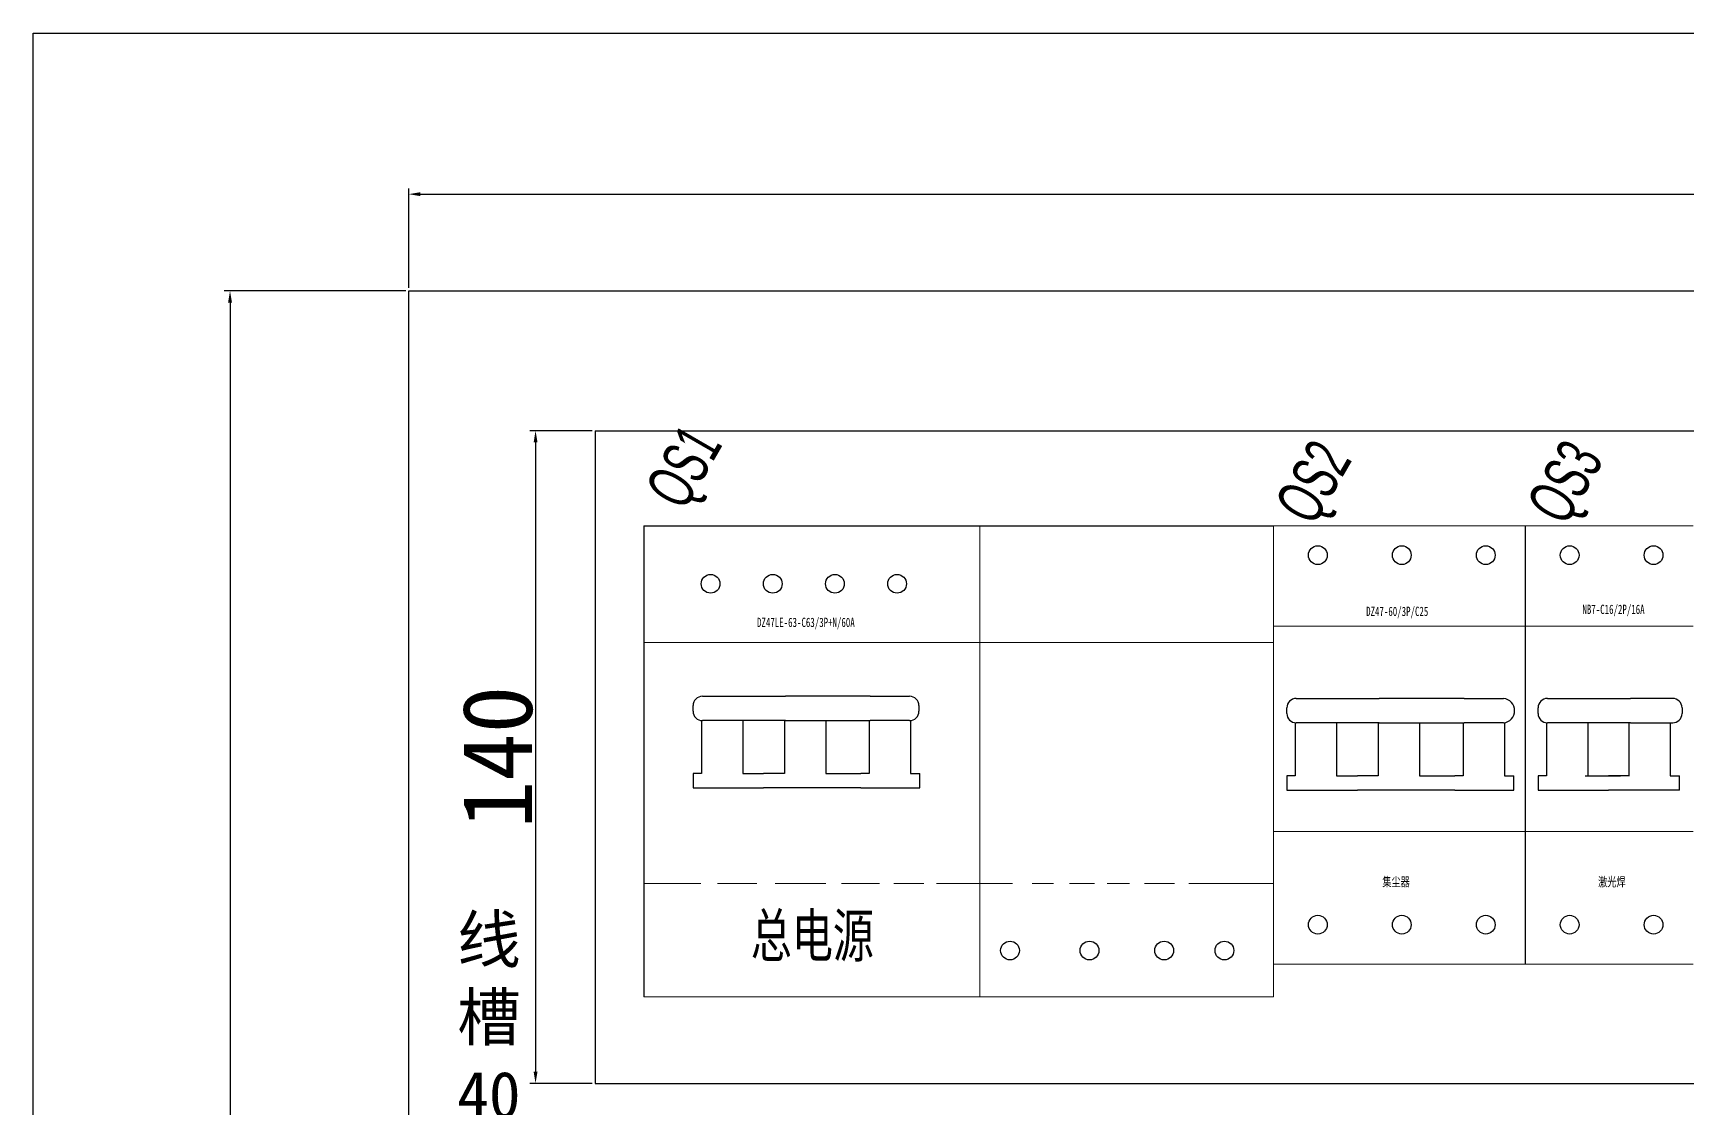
# Model space of a CAD drawing. Header units: millimetres. Extents: x 336 to 12810, y -1577 to 4105.
# Drawn here: x 6148.3 to 6502.8, y 1717.8 to 1948.1 of the extents above; entities that cross this region are included whole.
import ezdxf

# ---------------------------------------------------------------- set-up
doc = ezdxf.new("R2010")
doc.units = ezdxf.units.MM
doc.layers.add('TEXT', color=2, linetype='Continuous')
doc.layers.add('细实线层', color=7, linetype='Continuous')
doc.styles.add('ST', font='', dxfattribs={"width": 0.8, "height": 300})
doc.styles.get("Standard").update_dxf_attribs({"font": ''})
doc.styles.add('宋', font='', dxfattribs={"width": 0.7})
doc.styles.add('样式 8', font='arial.ttf', dxfattribs={"width": 0.6, "height": 2.5})
doc.styles.get('ST').set_extended_font_data('SimSun')
doc.styles.get('Standard').set_extended_font_data('SimSun')
doc.styles.get('宋').set_extended_font_data('SimSun')
doc.dimstyles.new('ISO-25', dxfattribs={"dimtxt": 2.5, "dimasz": 2.5, "dimexe": 1.25, "dimexo": 0.625, "dimtad": 1, "dimtxsty": 'Standard', "dimcen": 2.5, "dimadec": 0, "dimazin": 0, "dimtfac": 1, "dimtmove": 0, "dimatfit": 3, "dimfxl": 1, "dimarcsym": 0})

# ---------------------------------------------------------------- blocks, each defined once
blk = doc.blocks.new('*D281')
at = {"color": 0, "lineweight": -2}
for p, q in [((6228.84, 1893.42), (6228.84, 1914.79)), ((7828.84, 1893.42), (7828.84, 1914.79)), ((6231.34, 1913.54), (7826.34, 1913.54))]:
    blk.add_line(p, q, dxfattribs=at)
at = {"color": 0}
for points in [[(6231.34, 1913.96), (6231.34, 1913.12), (6228.84, 1913.54)], [(7826.34, 1913.12), (7826.34, 1913.96), (7828.84, 1913.54)]]:
    blk.add_solid(points, dxfattribs=at)
at = {"layer": 'Defpoints', "color": 0}
for p in [(7828.84, 1913.54), (6228.84, 1892.79), (7828.84, 1892.79)]:
    blk.add_point(p, dxfattribs=at)
at = {"color": 0, "insert": (7028.84, 1921.67), "char_height": 2.5, "attachment_point": 5}
blk.add_mtext('{\\H6x;1600}', dxfattribs=at)
blk = doc.blocks.new('*D868')
at = {"color": 0, "lineweight": -2}
for p, q in [((6228.21, 1892.79), (6189.28, 1892.79)), ((6190.53, 1890.29), (6190.53, 1405.29)), ((6228.21, 1402.79), (6189.28, 1402.79))]:
    blk.add_line(p, q, dxfattribs=at)
at = {"color": 0}
for points in [[(6190.95, 1890.29), (6190.11, 1890.29), (6190.53, 1892.79)], [(6190.11, 1405.29), (6190.95, 1405.29), (6190.53, 1402.79)]]:
    blk.add_solid(points, dxfattribs=at)
at = {"layer": 'Defpoints', "color": 0}
for p in [(6228.84, 1892.79), (6190.53, 1402.79), (6228.84, 1402.79)]:
    blk.add_point(p, dxfattribs=at)
at = {"color": 0, "insert": (6182.4, 1647.79), "char_height": 2.5, "attachment_point": 5, "rotation": 90}
blk.add_mtext('{\\H6x;490}', dxfattribs=at)
blk = doc.blocks.new('*D889')
at = {"color": 0, "lineweight": -2}
for p, q in [((6268.21, 1862.79), (6254.8, 1862.79)), ((6256.05, 1860.29), (6256.05, 1725.29)), ((6268.21, 1722.79), (6254.8, 1722.79))]:
    blk.add_line(p, q, dxfattribs=at)
at = {"color": 0}
for points in [[(6256.47, 1860.29), (6255.64, 1860.29), (6256.05, 1862.79)], [(6255.64, 1725.29), (6256.47, 1725.29), (6256.05, 1722.79)]]:
    blk.add_solid(points, dxfattribs=at)
at = {"layer": 'Defpoints', "color": 0}
for p in [(6268.84, 1862.79), (6256.05, 1722.79), (6268.84, 1722.79)]:
    blk.add_point(p, dxfattribs=at)
at = {"color": 0, "insert": (6247.93, 1792.79), "char_height": 2.5, "attachment_point": 5, "rotation": 90}
blk.add_mtext('{\\H6x;140}', dxfattribs=at)

msp = doc.modelspace()

# ---------------------------------------------------------------- linework, layer by layer
for p, q in [((6268.84, 1862.792), (7328.84, 1862.792)), ((6268.84, 1862.792), (6268.84, 1722.792)), ((6279.302, 1842.364), (6279.302, 1741.364)), ((6279.302, 1842.364), (6414.302, 1842.364)), ((6468.302, 1842.364), (6468.302, 1748.364)), ((6325.823, 1786.19), (6338.48, 1786.19)), ((6453.177, 1785.721), (6465.835, 1785.721)), ((6268.84, 1722.792), (7328.84, 1722.792))]:
    msp.add_line(p, q)
at = {"color": 0}
for p, q in [((6291.823, 1805.837), (6309.621, 1805.837)), ((6327.823, 1805.837), (6309.621, 1805.837)), ((6327.823, 1805.837), (6336.274, 1805.837)), ((6419.177, 1805.369), (6436.976, 1805.369)), ((6455.177, 1805.369), (6436.976, 1805.369)), ((6455.177, 1805.369), (6463.628, 1805.369)), ((6473.054, 1805.369), (6490.853, 1805.369)), ((6499.953, 1805.369), (6490.853, 1805.369)), ((6289.823, 1802.61), (6289.823, 1803.837)), ((6338.274, 1803.837), (6338.274, 1802.61)), ((6417.177, 1802.141), (6417.177, 1803.369)), ((6471.054, 1802.141), (6471.054, 1803.369)), ((6501.914, 1803.369), (6501.914, 1802.142)), ((6291.627, 1800.61), (6291.627, 1789.254)), ((6309.621, 1800.61), (6291.823, 1800.61)), ((6300.469, 1800.61), (6300.469, 1789.254)), ((6309.426, 1800.61), (6309.426, 1789.254)), ((6309.621, 1800.61), (6327.823, 1800.61)), ((6318.268, 1800.61), (6318.268, 1789.254)), ((6327.627, 1800.61), (6327.627, 1789.254)), ((6336.274, 1800.61), (6327.823, 1800.61)), ((6336.469, 1800.61), (6336.469, 1789.254)), ((6418.982, 1800.141), (6418.982, 1788.785)), ((6436.976, 1800.141), (6419.177, 1800.141)), ((6427.824, 1800.141), (6427.824, 1788.785)), ((6436.78, 1800.141), (6436.78, 1788.785)), ((6436.976, 1800.141), (6455.177, 1800.141)), ((6445.623, 1800.141), (6445.623, 1788.785)), ((6454.982, 1800.141), (6454.982, 1788.785)), ((6463.628, 1800.141), (6455.177, 1800.141)), ((6463.824, 1800.141), (6463.824, 1788.785)), ((6472.858, 1800.141), (6472.858, 1788.785)), ((6490.853, 1800.141), (6473.054, 1800.141)), ((6481.701, 1800.141), (6481.701, 1788.785)), ((6490.528, 1800.141), (6490.528, 1788.785)), ((6490.853, 1800.141), (6499.953, 1800.141)), ((6499.37, 1800.141), (6499.37, 1788.785)), ((6289.823, 1789.254), (6289.823, 1786.19)), ((6291.627, 1789.254), (6289.823, 1789.254)), ((6300.469, 1789.254), (6304.948, 1789.254)), ((6309.426, 1789.254), (6304.948, 1789.254)), ((6318.268, 1789.254), (6325.823, 1789.254)), ((6327.627, 1789.254), (6325.823, 1789.254)), ((6336.469, 1789.254), (6338.48, 1789.254)), ((6418.982, 1788.785), (6417.177, 1788.785)), ((6417.177, 1788.785), (6417.177, 1785.721)), ((6427.824, 1788.785), (6432.302, 1788.785)), ((6436.78, 1788.785), (6432.302, 1788.785)), ((6445.623, 1788.785), (6453.177, 1788.785)), ((6454.982, 1788.785), (6453.177, 1788.785)), ((6463.824, 1788.785), (6465.835, 1788.785)), ((6472.858, 1788.785), (6471.054, 1788.785)), ((6471.054, 1788.785), (6471.054, 1785.721)), ((6481.169, 1788.785), (6488.723, 1788.785)), ((6481.701, 1788.785), (6486.179, 1788.785)), ((6490.657, 1788.785), (6486.179, 1788.785)), ((6490.528, 1788.785), (6488.723, 1788.785)), ((6499.37, 1788.785), (6501.381, 1788.785)), ((6289.823, 1786.19), (6304.948, 1786.19)), ((6325.823, 1786.19), (6304.948, 1786.19)), ((6417.177, 1785.721), (6432.302, 1785.721)), ((6453.177, 1785.721), (6432.302, 1785.721)), ((6471.054, 1785.721), (6486.179, 1785.721)), ((6501.381, 1785.721), (6486.179, 1785.721))]:
    msp.add_line(p, q, dxfattribs=at)
at = {"color": 1}
msp.add_lwpolyline([(6148.29, 1948.1), (7905.608, 1948.1), (7905.608, 940.442), (6148.29, 940.442)], close=True, dxfattribs=at)
msp.add_lwpolyline([(6228.84, 1892.792), (7828.84, 1892.792), (7828.84, 1402.792), (6228.84, 1402.792)], close=True)
at = {"color": 0, "linetype": 'Continuous'}
for centre in [(6423.815, 1836.106), (6441.815, 1836.106), (6459.815, 1836.106), (6477.815, 1836.106), (6495.815, 1836.106), (6293.591, 1829.97), (6306.922, 1829.97), (6320.252, 1829.97), (6333.583, 1829.97), (6423.815, 1756.845), (6441.815, 1756.845), (6459.815, 1756.845), (6477.815, 1756.845), (6495.815, 1756.845), (6357.802, 1751.305), (6374.846, 1751.305), (6390.859, 1751.305), (6403.777, 1751.305)]:
    msp.add_circle(centre, 2.01, dxfattribs=at)
at = {"color": 0}
for centre, radius, start, end in [((6291.823, 1803.837), 2, 90, 180), ((6336.274, 1803.837), 2, 0, 90), ((6419.177, 1803.369), 2, 90, 180), ((6463.374, 1802.755), 2.626, 275.55498, 84.44502), ((6473.054, 1803.369), 2, 90, 180), ((6499.914, 1803.369), 2, 0, 90), ((6291.823, 1802.61), 2, 180, 270), ((6336.274, 1802.61), 2, 270, 0), ((6419.177, 1802.141), 2, 180, 270), ((6473.054, 1802.141), 2, 180, 270), ((6499.914, 1802.142), 2, 270, 0)]:
    msp.add_arc(centre, radius, start, end, dxfattribs=at)
at = {"layer": 'TEXT', "linetype": 'Continuous'}
for p, q in [((6338.48, 1786.19), (6338.48, 1789.254)), ((6465.835, 1785.721), (6465.835, 1788.785)), ((6501.381, 1785.721), (6501.381, 1788.785))]:
    msp.add_line(p, q, dxfattribs=at)
at = {"layer": '细实线层', "lineweight": 0}
for p, q in [((6351.302, 1842.364), (6351.302, 1741.364)), ((6414.302, 1842.364), (6414.302, 1748.364)), ((6414.302, 1842.364), (6414.302, 1741.364)), ((6414.302, 1842.364), (6414.302, 1748.364)), ((6414.302, 1842.364), (6432.302, 1842.364)), ((6432.302, 1842.364), (6450.302, 1842.364)), ((6450.302, 1842.364), (6468.302, 1842.364)), ((6468.302, 1842.364), (6468.302, 1748.364)), ((6468.302, 1842.364), (6468.302, 1748.364)), ((6468.302, 1842.364), (6486.302, 1842.364)), ((6486.302, 1842.364), (6504.302, 1842.364)), ((6414.302, 1820.864), (6432.302, 1820.864)), ((6432.302, 1820.864), (6450.302, 1820.864)), ((6450.302, 1820.864), (6468.302, 1820.864)), ((6468.302, 1820.864), (6486.302, 1820.864)), ((6486.302, 1820.864), (6504.302, 1820.864)), ((6279.302, 1817.364), (6414.302, 1817.364)), ((6414.302, 1776.864), (6432.302, 1776.864)), ((6432.302, 1776.864), (6450.302, 1776.864)), ((6450.302, 1776.864), (6468.302, 1776.864)), ((6468.302, 1776.864), (6486.302, 1776.864)), ((6486.302, 1776.864), (6504.302, 1776.864)), ((6279.302, 1765.693), (6291.495, 1765.693)), ((6295.057, 1765.693), (6303.536, 1765.693)), ((6307.436, 1765.693), (6318.29, 1765.693)), ((6321.682, 1765.693), (6329.822, 1765.693)), ((6332.874, 1765.693), (6339.319, 1765.693)), ((6342.04, 1765.693), (6358.312, 1765.693)), ((6362.552, 1765.693), (6367.131, 1765.693)), ((6370.522, 1765.693), (6375.949, 1765.693)), ((6378.662, 1765.693), (6383.411, 1765.693)), ((6386.633, 1765.693), (6393.077, 1765.693)), ((6396.13, 1765.693), (6414.302, 1765.693)), ((6414.302, 1748.364), (6432.302, 1748.364)), ((6432.302, 1748.364), (6450.302, 1748.364)), ((6450.302, 1748.364), (6468.302, 1748.364)), ((6468.302, 1748.364), (6486.302, 1748.364)), ((6486.302, 1748.364), (6504.302, 1748.364)), ((6279.302, 1741.364), (6414.302, 1741.364))]:
    msp.add_line(p, q, dxfattribs=at)

# ---------------------------------------------------------------- texts
at = {"lineweight": 0, "style": '样式 8', "width": 0.6}
for s, p in [('QS1', (6287.901, 1845.353)), ('QS2', (6422.901, 1842.088)), ('QS3', (6476.901, 1842.088))]:
    msp.add_text(s, height=10, rotation=60, dxfattribs=at).set_placement(p)
at = {"lineweight": 0, "char_height": 2, "width": 9.2203, "attachment_point": 1, "style": '宋'}
for s, insert in [('集尘器', (6437.652, 1767.045)), ('激光焊', (6483.922, 1767.045))]:
    msp.add_mtext(s, dxfattribs=dict(at, insert=insert))
at = {"lineweight": 0, "insert": (6239.239, 1758.698), "char_height": 10, "width": 13.79767, "attachment_point": 1}
msp.add_mtext('线槽40\\P(W)\\P*\\P80\\P(D)', dxfattribs=at)
at = {"layer": 'TEXT', "color": 0, "style": 'ST', "width": 0.7}
for s, height, p in [('NB7-C16/2P/16A', 2, (6480.553, 1823.489)), ('DZ47LE-63-C63/3P+N/60A', 2, (6303.546, 1820.696)), ('DZ47-60/3P/C25', 2, (6434.17, 1823.053)), ('总电源', 9.216, (6302.215, 1749.921))]:
    msp.add_text(s, height=height, dxfattribs=at).set_placement(p)

# ---------------------------------------------------------------- dimensions: what is measured, and where the dimension line sits
dim = msp.add_linear_dim(base=(7828.84, 1913.541), p1=(6228.84, 1892.792), p2=(7828.84, 1892.792), text='{\\H6x;<>}', dimstyle='ISO-25')
dim.commit()
dim.dimension.update_dxf_attribs({"geometry": '*D281', "text_midpoint": (7028.84, 1913.541), "dimtype": 160})
dim = msp.add_linear_dim(base=(6190.529, 1402.792), p1=(6228.84, 1892.792), p2=(6228.84, 1402.792), angle=90, text='{\\H6x;<>}', dimstyle='ISO-25')
dim.commit()
dim.dimension.update_dxf_attribs({"geometry": '*D868', "text_midpoint": (6190.529, 1647.792), "dimtype": 160})
dim = msp.add_linear_dim(base=(6256.054, 1722.792), p1=(6268.84, 1862.792), p2=(6268.84, 1722.792), angle=90, text='{\\H6x;<>}', dimstyle='ISO-25')
dim.commit()
dim.dimension.update_dxf_attribs({"geometry": '*D889', "text_midpoint": (6247.929, 1792.792)})

doc.saveas('drawing.dxf')
